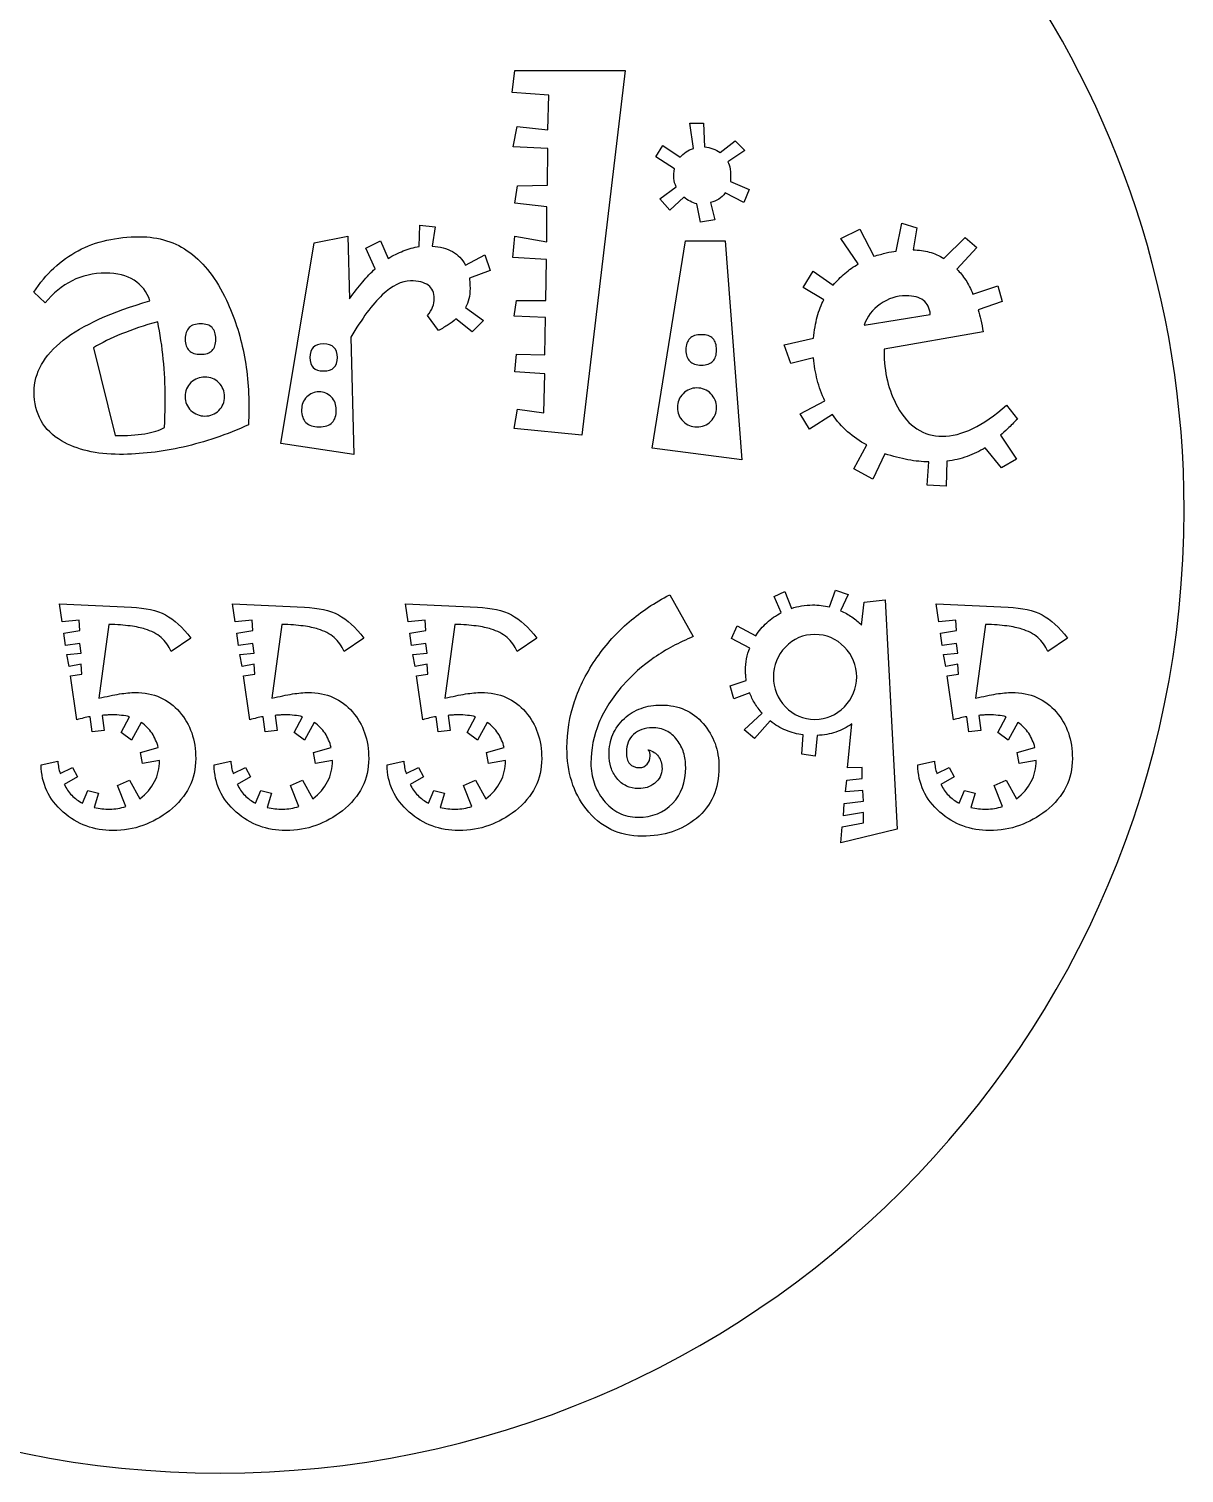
# Model space of a CAD drawing. Extents: x 52.6 to 72.6, y 251.2 to 276.3.
# Drawn here: x 60.59 to 72.56, y 251.17 to 266.12 of the extents above; entities that cross this region are included whole.
import ezdxf

# ---------------------------------------------------------------- set-up
doc = ezdxf.new("R2010")
doc.units = 0
doc.layers.add('Layer_1', color=7, linetype='CONTINUOUS')
doc.layers.add('text', color=7, linetype='CONTINUOUS')

msp = doc.modelspace()

# ---------------------------------------------------------------- linework, layer by layer
at = {"layer": 'Layer_1', "color": 7}
for points in [[(72.557569, 261.140139), (72.557569, 265.478044), (69.782746, 269.166913), (65.916528, 270.541667)], [(52.599167, 261.140139), (52.599167, 255.629409), (57.063228, 251.165347), (62.573958, 251.165347)], [(62.573958, 251.165347), (68.084689, 251.165347), (72.557569, 255.629409), (72.557569, 261.140139)]]:
    msp.add_open_spline(points, degree=3, dxfattribs=at)
at = {"layer": 'text', "color": 7}
for p, q in [((65.598991, 265.462124), (65.627656, 265.687018)), ((65.627656, 265.687018), (66.769804, 265.687027)), ((66.769804, 265.687027), (66.320012, 261.912305)), ((65.980434, 265.433461), (65.598991, 265.462124)), ((65.969399, 265.074068), (65.980434, 265.433461)), ((67.477564, 264.882248), (67.440082, 265.142423)), ((67.440082, 265.142423), (67.581193, 265.142423)), ((67.581193, 265.142423), (67.589998, 264.899886)), ((65.610009, 264.899884), (65.649695, 265.107142)), ((65.649695, 265.107142), (65.969399, 265.074068)), ((65.969399, 264.882245), (65.610009, 264.899884)), ((65.964997, 264.500804), (65.969399, 264.882245)), ((67.0851, 264.794053), (67.15786, 264.913117)), ((67.15786, 264.913117), (67.33866, 264.789645)), ((67.753159, 264.838156), (67.907498, 264.961628)), ((68.008923, 264.860206), (67.832534, 264.741142)), ((67.907498, 264.961628), (68.008923, 264.860206)), ((67.281332, 264.670581), (67.0851, 264.794053)), ((67.86118, 264.538295), (68.053035, 264.456716)), ((65.627668, 264.313403), (65.654112, 264.4942)), ((65.654112, 264.4942), (65.964997, 264.500804)), ((67.129197, 264.359696), (67.298971, 264.483168)), ((67.997911, 264.32222), (67.80609, 264.421438)), ((68.053035, 264.456716), (67.997911, 264.32222)), ((65.958395, 264.275918), (65.627668, 264.313403)), ((65.958395, 263.914321), (65.958395, 264.275918)), ((67.230619, 264.242839), (67.129197, 264.359696)), ((67.376142, 264.377335), (67.230619, 264.242839)), ((67.548119, 264.119378), (67.510637, 264.308995)), ((67.653953, 264.32222), (67.69805, 264.14142)), ((67.69805, 264.14142), (67.548119, 264.119378)), ((69.574396, 263.819506), (69.633928, 264.108341)), ((69.633928, 264.108341), (69.790474, 264.059835)), ((63.548601, 263.903295), (63.896968, 263.97385)), ((63.896968, 263.97385), (63.914607, 263.323416)), ((64.635597, 263.865813), (64.642201, 264.086299)), ((64.642201, 264.086299), (64.803155, 264.070861)), ((64.803155, 264.070861), (64.770082, 263.870218)), ((65.605626, 263.753367), (65.627668, 263.973853)), ((65.627668, 263.973853), (65.958395, 263.914321)), ((69.001132, 263.947392), (69.199571, 264.044406)), ((69.181932, 263.685013), (69.001132, 263.947392)), ((69.199571, 264.044406), (69.34509, 263.764388)), ((69.790474, 264.059835), (69.750785, 263.830529)), ((70.070489, 263.742343), (70.288771, 263.958418)), ((70.288771, 263.958418), (70.412243, 263.854792)), ((63.204643, 261.826317), (63.548601, 263.903295)), ((64.084383, 263.848174), (64.234314, 263.925345)), ((64.17919, 263.634303), (64.084383, 263.848174)), ((64.234314, 263.925345), (64.313689, 263.742341)), ((67.049822, 261.777809), (67.39378, 263.925345)), ((67.39378, 263.925345), (67.80609, 263.925345)), ((67.80609, 263.925345), (67.978068, 261.658748)), ((70.412243, 263.854792), (70.204988, 263.629895)), ((65.11404, 263.673986), (65.314683, 263.77982)), ((65.314683, 263.77982), (65.371924, 263.618868)), ((65.953996, 263.731326), (65.605626, 263.753367)), ((65.947392, 263.307992), (65.953996, 263.731326)), ((65.371924, 263.618868), (65.15805, 263.539493)), ((68.613076, 263.44248), (68.714501, 263.610049)), ((68.714501, 263.610049), (68.923961, 263.464527)), ((60.763709, 263.281525), (60.646852, 263.393971)), ((68.826947, 263.314596), (68.613076, 263.44248)), ((70.37035, 263.374131), (70.628321, 263.460121)), ((70.628321, 263.460121), (70.672418, 263.29696)), ((65.114049, 263.233017), (65.303668, 263.098521)), ((65.621078, 263.144831), (65.643119, 263.307992)), ((65.643119, 263.307992), (65.947392, 263.307992)), ((70.672418, 263.29696), (70.423267, 263.210973)), ((64.836238, 262.997096), (64.723789, 263.151438)), ((65.184604, 262.981664), (65.017035, 263.11616)), ((65.303668, 263.098521), (65.184604, 262.981664)), ((65.942986, 263.131595), (65.621078, 263.144831)), ((65.936382, 262.745743), (65.942986, 263.131595)), ((69.24366, 263.050013), (69.929369, 263.162461)), ((62.529855, 262.906698), (62.529855, 262.906698)), ((63.927838, 262.926541), (63.960911, 261.713868)), ((68.416845, 262.847166), (68.721114, 262.915517)), ((70.476175, 262.981667), (69.450915, 262.803071)), ((61.264269, 262.818503), (61.489164, 261.907896)), ((65.627696, 262.567145), (65.643133, 262.750146)), ((65.643133, 262.750146), (65.936382, 262.745743)), ((67.715689, 262.796456), (67.715689, 262.796456)), ((68.485196, 262.653138), (68.416845, 262.847166)), ((69.450915, 262.803071), (69.450915, 262.778828)), ((63.788832, 262.717081), (63.788832, 262.717081)), ((68.721114, 262.71267), (68.485196, 262.653138)), ((65.936376, 262.547305), (65.627696, 262.567145)), ((65.925342, 262.143817), (65.936376, 262.547305)), ((62.00512, 262.302564), (62.0051, 262.302567)), ((62.620257, 262.311372), (62.620257, 262.311372)), ((63.777797, 262.176888), (63.777797, 262.176888)), ((65.621072, 261.980656), (65.654146, 262.181299)), ((65.654146, 262.181299), (65.925342, 262.143817)), ((67.715689, 262.198938), (67.715689, 262.198938)), ((68.580003, 262.132791), (68.837974, 262.267289)), ((70.718711, 262.223203), (70.83116, 262.079874)), ((62.87161, 262.139406), (62.869352, 262.020345)), ((62.871556, 262.139406), (62.87161, 262.139406)), ((68.679224, 261.976248), (68.580003, 262.132791)), ((68.915142, 262.126178), (68.679224, 261.976248)), ((66.320012, 261.912305), (65.621072, 261.980656)), ((70.654771, 261.912305), (70.820133, 261.66536)), ((63.960911, 261.713868), (63.204643, 261.826317)), ((67.978068, 261.658748), (67.049822, 261.777809)), ((69.135628, 261.563938), (69.270126, 261.810882)), ((69.457539, 261.720484), (69.334067, 261.4559)), ((70.665794, 261.574961), (70.498225, 261.78222)), ((69.334067, 261.4559), (69.135628, 261.563938)), ((69.896307, 261.396374), (69.913946, 261.636703)), ((70.099146, 261.643313), (70.094743, 261.383138)), ((70.820133, 261.66536), (70.665794, 261.574961)), ((70.094743, 261.383138), (69.896307, 261.396374)), ((67.230619, 260.259394), (67.474533, 259.826688)), ((68.311006, 260.242875), (68.422627, 260.292484)), ((68.385419, 260.074756), (68.311006, 260.242875)), ((68.422627, 260.292484), (68.492906, 260.118853)), ((68.884269, 260.134008), (68.947659, 260.306263)), ((68.947659, 260.306263), (69.077194, 260.263543)), ((69.077194, 260.263543), (69.000026, 260.095423)), ((69.243945, 260.18224), (69.461676, 260.20843)), ((69.461676, 260.20843), (69.587065, 257.832667)), ((60.939892, 259.979655), (60.910953, 260.165688)), ((60.910953, 260.165688), (61.656471, 260.131237)), ((62.731337, 259.979655), (62.702398, 260.165688)), ((62.702398, 260.165688), (63.447916, 260.131237)), ((64.522807, 259.979655), (64.493868, 260.165688)), ((64.493868, 260.165688), (65.239386, 260.131237)), ((69.217754, 259.946596), (69.243945, 260.18224)), ((70.018427, 259.979655), (69.989491, 260.165688)), ((69.989491, 260.165688), (70.735009, 260.131237)), ((61.1149, 259.997576), (60.939892, 259.979655)), ((61.121787, 259.890089), (61.1149, 259.997576)), ((61.423581, 259.953473), (61.318851, 259.188663)), ((62.906348, 259.997576), (62.731337, 259.979655)), ((62.913235, 259.890089), (62.906348, 259.997576)), ((63.215029, 259.953473), (63.110299, 259.188663)), ((64.697819, 259.997576), (64.522807, 259.979655)), ((64.704705, 259.890089), (64.697819, 259.997576)), ((65.006499, 259.953473), (64.901767, 259.188663)), ((67.868656, 259.806038), (67.927911, 259.936952)), ((67.927911, 259.936952), (68.120836, 259.834977)), ((70.193439, 259.997576), (70.018427, 259.979655)), ((70.200325, 259.890089), (70.193439, 259.997576)), ((70.50212, 259.953473), (70.39739, 259.188663)), ((60.956421, 259.862544), (61.121787, 259.890089)), ((60.974343, 259.735764), (60.956421, 259.862544)), ((61.121792, 259.756423), (60.974343, 259.735764)), ((61.135565, 259.655825), (61.121792, 259.756423)), ((62.272455, 259.810155), (62.068504, 259.672352)), ((62.747872, 259.862544), (62.913235, 259.890089)), ((62.765793, 259.735764), (62.747872, 259.862544)), ((62.913243, 259.756423), (62.765793, 259.735764)), ((62.927016, 259.655825), (62.913243, 259.756423)), ((64.0639, 259.810155), (63.859952, 259.672352)), ((64.53934, 259.862544), (64.704705, 259.890089)), ((64.557261, 259.735764), (64.53934, 259.862544)), ((64.704711, 259.756423), (64.557261, 259.735764)), ((64.718483, 259.655825), (64.704711, 259.756423)), ((65.85537, 259.810155), (65.65142, 259.672352)), ((68.058826, 259.708197), (67.868656, 259.806038)), ((70.03496, 259.862544), (70.200325, 259.890089)), ((70.052881, 259.735764), (70.03496, 259.862544)), ((70.200334, 259.756423), (70.052881, 259.735764)), ((70.214106, 259.655825), (70.200334, 259.756423)), ((71.35099, 259.810155), (71.147043, 259.672352)), ((60.988112, 259.642053), (61.135565, 259.655825)), ((61.010154, 259.518027), (60.988112, 259.642053)), ((62.779566, 259.642053), (62.927016, 259.655825)), ((62.801607, 259.518027), (62.779566, 259.642053)), ((64.571033, 259.642053), (64.718483, 259.655825)), ((64.593075, 259.518027), (64.571033, 259.642053)), ((70.066656, 259.642053), (70.214106, 259.655825)), ((70.088698, 259.518027), (70.066656, 259.642053)), ((61.135556, 259.540069), (61.010154, 259.518027)), ((61.142443, 259.436716), (61.135556, 259.540069)), ((62.927007, 259.540069), (62.801607, 259.518027)), ((62.933893, 259.436716), (62.927007, 259.540069)), ((64.718478, 259.540069), (64.593075, 259.518027)), ((64.725364, 259.436716), (64.718478, 259.540069)), ((70.214098, 259.540069), (70.088698, 259.518027)), ((70.220984, 259.436716), (70.214098, 259.540069)), ((61.023932, 259.420178), (61.142443, 259.436716)), ((61.091456, 258.966805), (61.023932, 259.420178)), ((62.81538, 259.420178), (62.933893, 259.436716)), ((62.882904, 258.966805), (62.81538, 259.420178)), ((64.606853, 259.420178), (64.725364, 259.436716)), ((64.674377, 258.966805), (64.606853, 259.420178)), ((67.854889, 259.316834), (68.023009, 259.373335)), ((67.896229, 259.181788), (67.854889, 259.316834)), ((69.166765, 259.409143), (69.166765, 259.409143)), ((70.102473, 259.420178), (70.220984, 259.436716)), ((70.169995, 258.966805), (70.102473, 259.420178)), ((68.05884, 259.243797), (67.896229, 259.181788)), ((61.353302, 259.010888), (61.375344, 258.853792)), ((63.144727, 259.010888), (63.166769, 258.853792)), ((64.936201, 259.010888), (64.958242, 258.853792)), ((68.002339, 258.860703), (68.186997, 259.032958)), ((70.431818, 259.010888), (70.45386, 258.853792)), ((61.248567, 258.840019), (61.22788, 258.997115)), ((61.550361, 258.83313), (61.635801, 258.997115)), ((61.758446, 258.93786), (61.656471, 258.755959)), ((63.039989, 258.840019), (63.01933, 258.997115)), ((63.341786, 258.83313), (63.427223, 258.997115)), ((63.549869, 258.93786), (63.447893, 258.755959)), ((64.831462, 258.840019), (64.810804, 258.997115)), ((65.13326, 258.83313), (65.218699, 258.997115)), ((65.341345, 258.93786), (65.239369, 258.755959)), ((68.107069, 258.772509), (68.002339, 258.860703)), ((68.271057, 258.953032), (68.107069, 258.772509)), ((69.073073, 258.466597), (69.11717, 258.924105)), ((70.32708, 258.840019), (70.306421, 258.997115)), ((70.628877, 258.83313), (70.714314, 258.997115)), ((70.836962, 258.93786), (70.734987, 258.755959)), ((61.375344, 258.853792), (61.248567, 258.840019)), ((61.656471, 258.755959), (61.550361, 258.83313)), ((63.166769, 258.853792), (63.039989, 258.840019)), ((63.447893, 258.755959), (63.341786, 258.83313)), ((64.958242, 258.853792), (64.831462, 258.840019)), ((65.239369, 258.755959), (65.13326, 258.83313)), ((68.599039, 258.611278), (68.612811, 258.808337)), ((68.757501, 258.804217), (68.736842, 258.59062)), ((70.45386, 258.853792), (70.32708, 258.840019)), ((70.734987, 258.755959), (70.628877, 258.83313)), ((61.7488, 258.627802), (61.933455, 258.678789)), ((61.769458, 258.513423), (61.7488, 258.627802)), ((62.322064, 258.56441), (62.32205, 258.564407)), ((63.540222, 258.627802), (63.72488, 258.678789)), ((63.560909, 258.513423), (63.540222, 258.627802)), ((64.113509, 258.56441), (64.113497, 258.564407)), ((65.331698, 258.627802), (65.516356, 258.678789)), ((65.352357, 258.513423), (65.331698, 258.627802)), ((65.904979, 258.56441), (65.904948, 258.564407)), ((68.736842, 258.59062), (68.599039, 258.611278)), ((70.827316, 258.627802), (71.011971, 258.678789)), ((70.847974, 258.513423), (70.827316, 258.627802)), ((71.400602, 258.56441), (71.400566, 258.564407)), ((60.722146, 258.498259), (60.893023, 258.536845)), ((60.91783, 258.410065), (61.04461, 258.4707)), ((61.04461, 258.4707), (61.098354, 258.375614)), ((61.947225, 258.54374), (61.769458, 258.513423)), ((62.513597, 258.498259), (62.684474, 258.536845)), ((62.709281, 258.410065), (62.836061, 258.4707)), ((62.836061, 258.4707), (62.889805, 258.375614)), ((63.738675, 258.54374), (63.560909, 258.513423)), ((64.305045, 258.498259), (64.475922, 258.536845)), ((64.500729, 258.410065), (64.627509, 258.4707)), ((64.627509, 258.4707), (64.681252, 258.375614)), ((65.530123, 258.54374), (65.352357, 258.513423)), ((67.740474, 258.473447), (67.740496, 258.473455)), ((69.224655, 258.470717), (69.073073, 258.466597)), ((69.224655, 258.357716), (69.224655, 258.470717)), ((69.800662, 258.498259), (69.971539, 258.536845)), ((69.996346, 258.410065), (70.123126, 258.4707)), ((70.123126, 258.4707), (70.17687, 258.375614)), ((71.025741, 258.54374), (70.847974, 258.513423)), ((61.098354, 258.375614), (60.96055, 258.295689)), ((61.513144, 258.286048), (61.63579, 258.339792)), ((61.597204, 258.068317), (61.513144, 258.286048)), ((61.63579, 258.339792), (61.741897, 258.146865)), ((62.889805, 258.375614), (62.751998, 258.295689)), ((63.304592, 258.286048), (63.427237, 258.339792)), ((63.388652, 258.068317), (63.304592, 258.286048)), ((63.427237, 258.339792), (63.533347, 258.146865)), ((64.681252, 258.375614), (64.543449, 258.295689)), ((65.096043, 258.286048), (65.218688, 258.339792)), ((65.180103, 258.068317), (65.096043, 258.286048)), ((65.218688, 258.339792), (65.324798, 258.146865)), ((69.052392, 258.221284), (69.063427, 258.339795)), ((69.063427, 258.339795), (69.224655, 258.357716)), ((70.17687, 258.375614), (70.039066, 258.295689)), ((70.591657, 258.286048), (70.714303, 258.339792)), ((70.67572, 258.068317), (70.591657, 258.286048)), ((70.714303, 258.339792), (70.820413, 258.146865)), ((61.15072, 258.101384), (61.205841, 258.235053)), ((61.205841, 258.235053), (61.316083, 258.206117)), ((61.316083, 258.206117), (61.269231, 258.058665)), ((62.942168, 258.101384), (62.997289, 258.235053)), ((62.997289, 258.235053), (63.107533, 258.206117)), ((63.107533, 258.206117), (63.060679, 258.058665)), ((64.733619, 258.101384), (64.78874, 258.235053)), ((64.78874, 258.235053), (64.898984, 258.206117)), ((64.898984, 258.206117), (64.852129, 258.058665)), ((69.038611, 258.09725), (69.23705, 258.122057)), ((69.228781, 258.235056), (69.052392, 258.221284)), ((69.23705, 258.122057), (69.228781, 258.235056)), ((70.229233, 258.101384), (70.284357, 258.235053)), ((70.284357, 258.235053), (70.394599, 258.206117)), ((70.394599, 258.206117), (70.347747, 258.058665)), ((69.028959, 257.97047), (69.038611, 258.09725)), ((69.237042, 258.006301), (69.028959, 257.97047)), ((69.237042, 257.897437), (69.237042, 258.006301)), ((69.002777, 257.692109), (69.017933, 257.856094)), ((69.587065, 257.832667), (69.002777, 257.692109)), ((69.017933, 257.856094), (69.237042, 257.897437))]:
    msp.add_line(p, q, dxfattribs=at)
for points in [[(67.33866, 264.789645), (67.356299, 264.811686), (67.376508, 264.830432), (67.399292, 264.845866)], [(67.399292, 264.845866), (67.422068, 264.861304), (67.448168, 264.873439), (67.477564, 264.882248)], [(67.589998, 264.899886), (67.622335, 264.895484), (67.651734, 264.888118), (67.678193, 264.877845)], [(67.678193, 264.877845), (67.704637, 264.867544), (67.729639, 264.854308), (67.753159, 264.838156)], [(67.832534, 264.741142), (67.844303, 264.724971), (67.852375, 264.699983), (67.856777, 264.666178)], [(67.273627, 264.571363), (67.271369, 264.602227), (67.273909, 264.6353), (67.281332, 264.670581)], [(67.298971, 264.483168), (67.284267, 264.511108), (67.275829, 264.540491), (67.273627, 264.571363)], [(67.856777, 264.666178), (67.86118, 264.632365), (67.862648, 264.589738), (67.86118, 264.538295)], [(67.80609, 264.421438), (67.785516, 264.394965), (67.762727, 264.373663), (67.737739, 264.357498)], [(67.441185, 264.334338), (67.41841, 264.346841), (67.396718, 264.361178), (67.376142, 264.377335)], [(67.510637, 264.308995), (67.487128, 264.313398), (67.463969, 264.321864), (67.441185, 264.334338)], [(67.737739, 264.357498), (67.712762, 264.341326), (67.684822, 264.329558), (67.653953, 264.32222)], [(61.105463, 263.822816), (61.287731, 263.919094), (61.500131, 263.967235), (61.742667, 263.967235)], [(61.742667, 263.967235), (61.939633, 263.967235), (62.112714, 263.912481), (62.261914, 263.802973)], [(60.646852, 263.393971), (60.770324, 263.583588), (60.923193, 263.726536), (61.105463, 263.822816)], [(62.261914, 263.802973), (62.411108, 263.693463), (62.537151, 263.529201), (62.640046, 263.310188)], [(64.313689, 263.742341), (64.365132, 263.773207), (64.417682, 263.799296), (64.471336, 263.820612)], [(64.471336, 263.820612), (64.524986, 263.84192), (64.57974, 263.856991), (64.635597, 263.865813)], [(64.770082, 263.870218), (64.852395, 263.865816), (64.922583, 263.847076), (64.980648, 263.813994)], [(64.980648, 263.813994), (65.038707, 263.78092), (65.083171, 263.734252), (65.11404, 263.673986)], [(69.34509, 263.764388), (69.392125, 263.779092), (69.434755, 263.790832), (69.472974, 263.799666)], [(69.472974, 263.799666), (69.511189, 263.808471), (69.544997, 263.815103), (69.574396, 263.819506)], [(69.750785, 263.830529), (69.80958, 263.830527), (69.865438, 263.823192), (69.918354, 263.808488)], [(69.918354, 263.808488), (69.971271, 263.793784), (70.021981, 263.77174), (70.070489, 263.742343)], [(69.044129, 263.587999), (69.087489, 263.624747), (69.133424, 263.657084), (69.181932, 263.685013)], [(61.041523, 263.511932), (60.937157, 263.459749), (60.844554, 263.382948), (60.763709, 263.281525)], [(61.389889, 263.590206), (61.262006, 263.590203), (61.145886, 263.5641), (61.041523, 263.511932)], [(61.684239, 263.517443), (61.607068, 263.565949), (61.50895, 263.590203), (61.389889, 263.590206)], [(61.8485, 263.303573), (61.816161, 263.397646), (61.761407, 263.468935), (61.684239, 263.517443)], [(63.914607, 263.323416), (63.961645, 263.38956), (64.007213, 263.448358), (64.05131, 263.499805)], [(64.05131, 263.499805), (64.095407, 263.551251), (64.138034, 263.596082), (64.17919, 263.634303)], [(64.545199, 263.510831), (64.454064, 263.510828), (64.35705, 263.461953), (64.254157, 263.364205)], [(64.730407, 263.464527), (64.689248, 263.495393), (64.627512, 263.510828), (64.545199, 263.510831)], [(65.15805, 263.539493), (65.15805, 263.527725), (65.158897, 263.510094), (65.160308, 263.486577)], [(68.923961, 263.464527), (68.960709, 263.510094), (69.000765, 263.551251), (69.044129, 263.587999)], [(70.204988, 263.629895), (70.237322, 263.599025), (70.267455, 263.56191), (70.295386, 263.51855)], [(70.295386, 263.51855), (70.323326, 263.475186), (70.3483, 263.427048), (70.37035, 263.374131)], [(64.254157, 263.364205), (64.151262, 263.266458), (64.04249, 263.120568), (63.927838, 262.926541)], [(64.792143, 263.327827), (64.79214, 263.38809), (64.771569, 263.433657), (64.730407, 263.464527)], [(65.162565, 263.431456), (65.162563, 263.393235), (65.15853, 263.35759), (65.15043, 263.324519)], [(65.160308, 263.486577), (65.161719, 263.463068), (65.162565, 263.444684), (65.162565, 263.431456)], [(69.678017, 263.356489), (69.58247, 263.356489), (69.493542, 263.327824), (69.411229, 263.270499)], [(69.857713, 263.307984), (69.81582, 263.340318), (69.755921, 263.356489), (69.678017, 263.356489)], [(60.950021, 262.895674), (61.150661, 263.052954), (61.450155, 263.18892), (61.8485, 263.303573)], [(62.640046, 263.310188), (62.720889, 263.138207), (62.780788, 262.954836), (62.819743, 262.760075)], [(64.723789, 263.151438), (64.747298, 263.180834), (64.764579, 263.210233), (64.775605, 263.239632)], [(64.775605, 263.239632), (64.78664, 263.269029), (64.792143, 263.298428), (64.792143, 263.327827)], [(65.15043, 263.324519), (65.142358, 263.291446), (65.130223, 263.260943), (65.114049, 263.233017)], [(68.758599, 263.138207), (68.776238, 263.204352), (68.799019, 263.26315), (68.826947, 263.314596)], [(69.411229, 263.270499), (69.328913, 263.213171), (69.273056, 263.139678), (69.24366, 263.050013)], [(69.929369, 263.162461), (69.923499, 263.227136), (69.899603, 263.275644), (69.857713, 263.307984)], [(70.423267, 263.210973), (70.435035, 263.178633), (70.444941, 263.143355), (70.453033, 263.105139)], [(61.927932, 263.087498), (61.789759, 263.047809), (61.665186, 263.005549), (61.554208, 262.960718)], [(61.98636, 262.699442), (61.973858, 262.830261), (61.95439, 262.959614), (61.927932, 263.087498)], [(62.373312, 263.065448), (62.320393, 263.065448), (62.280337, 263.052211), (62.253148, 263.025762)], [(62.491273, 263.025762), (62.465534, 263.052206), (62.426226, 263.065448), (62.373312, 263.065448)], [(64.936559, 263.054424), (64.906423, 263.035318), (64.872983, 263.016205), (64.836238, 262.997096)], [(65.017035, 263.11616), (64.993526, 263.094119), (64.966689, 263.07353), (64.936559, 263.054424)], [(68.721114, 262.915517), (68.728452, 262.99783), (68.740954, 263.07206), (68.758599, 263.138207)], [(70.453033, 263.105139), (70.461104, 263.066918), (70.468837, 263.025762), (70.476175, 262.981667)], [(60.649056, 262.359892), (60.649056, 262.559799), (60.749378, 262.738392), (60.950021, 262.895674)], [(61.554208, 262.960718), (61.443229, 262.915884), (61.346582, 262.868479), (61.264269, 262.818503)], [(62.253148, 263.025762), (62.225942, 262.999289), (62.212355, 262.959614), (62.212355, 262.906698)], [(62.212355, 262.906698), (62.212355, 262.853781), (62.225959, 262.814459), (62.253148, 262.788737)], [(62.529855, 262.906698), (62.529855, 262.959614), (62.516986, 262.9993), (62.491273, 263.025762)], [(62.491273, 262.788737), (62.516983, 262.814448), (62.529855, 262.853781), (62.529855, 262.906698)], [(67.437878, 262.913313), (67.411433, 262.88684), (67.398189, 262.847899), (67.398189, 262.796456)], [(67.559146, 262.952999), (67.504759, 262.952999), (67.464336, 262.939763), (67.437878, 262.913313)], [(67.677106, 262.913313), (67.651396, 262.939757), (67.61206, 262.952999), (67.559146, 262.952999)], [(67.715689, 262.796456), (67.715689, 262.847899), (67.702819, 262.886852), (67.677106, 262.913313)], [(62.253148, 262.788737), (62.280326, 262.763027), (62.320393, 262.750152), (62.373312, 262.750152)], [(62.373312, 262.750152), (62.426226, 262.750152), (62.465545, 262.763021), (62.491273, 262.788737)], [(62.819743, 262.760075), (62.858692, 262.56531), (62.875964, 262.358422), (62.871556, 262.139406)], [(63.539683, 262.821811), (63.516174, 262.797568), (63.504405, 262.762646), (63.504405, 262.717081)], [(63.643312, 262.858192), (63.597745, 262.858189), (63.563201, 262.846057), (63.539683, 262.821811)], [(63.753554, 262.821811), (63.730045, 262.846054), (63.693288, 262.858189), (63.643312, 262.858192)], [(63.788832, 262.717081), (63.788832, 262.762646), (63.777063, 262.797557), (63.753554, 262.821811)], [(67.398189, 262.796456), (67.398189, 262.743536), (67.411425, 262.70385), (67.437878, 262.677392)], [(67.677106, 262.677392), (67.702817, 262.703836), (67.715689, 262.743536), (67.715689, 262.796456)], [(69.450915, 262.778828), (69.450915, 262.671522), (69.462317, 262.570467), (69.485092, 262.47566)], [(62.0051, 262.302567), (62.005097, 262.436326), (61.998863, 262.568618), (61.98636, 262.699442)], [(63.504405, 262.717081), (63.504405, 262.670043), (63.516174, 262.635132), (63.539683, 262.612348)], [(63.539683, 262.612348), (63.563192, 262.589573), (63.597745, 262.578174), (63.643312, 262.578174)], [(63.643312, 262.578174), (63.693288, 262.578174), (63.730037, 262.589576), (63.753554, 262.612348)], [(63.753554, 262.612348), (63.777063, 262.635124), (63.788832, 262.670043), (63.788832, 262.717081)], [(67.437878, 262.677392), (67.464322, 262.650948), (67.504759, 262.637703), (67.559146, 262.637706)], [(67.559146, 262.637706), (67.61206, 262.637703), (67.651382, 262.650942), (67.677106, 262.677392)], [(68.758599, 262.484468), (68.739492, 262.558698), (68.726995, 262.634765), (68.721114, 262.71267)], [(62.272991, 262.456892), (62.232565, 262.418673), (62.212355, 262.370168), (62.212355, 262.311372)], [(62.41741, 262.51422), (62.361549, 262.514217), (62.313411, 262.495113), (62.272991, 262.456892)], [(62.561828, 262.454688), (62.522873, 262.494374), (62.474735, 262.514217), (62.41741, 262.51422)], [(62.620257, 262.311372), (62.620254, 262.367227), (62.600784, 262.414999), (62.561828, 262.454688)], [(68.837974, 262.267289), (68.804163, 262.337842), (68.777705, 262.410235), (68.758599, 262.484468)], [(69.485092, 262.47566), (69.507868, 262.38085), (69.542784, 262.290818), (69.589822, 262.205564)], [(60.720715, 262.062235), (60.672943, 262.147492), (60.649056, 262.24671), (60.649056, 262.359892)], [(62.003991, 262.148223), (62.004837, 262.199669), (62.00512, 262.251115), (62.00512, 262.302564)], [(62.212355, 262.311372), (62.212355, 262.254045), (62.232563, 262.206273), (62.272991, 262.168054)], [(62.561828, 262.169158), (62.600778, 262.20811), (62.620254, 262.255515), (62.620257, 262.311372)], [(63.472424, 262.308079), (63.43641, 262.272064), (63.418404, 262.228334), (63.418404, 262.176888)], [(63.599204, 262.362096), (63.550696, 262.362096), (63.508436, 262.34409), (63.472424, 262.308079)], [(63.725984, 262.308079), (63.69144, 262.34409), (63.64918, 262.362096), (63.599204, 262.362096)], [(63.777797, 262.176888), (63.777797, 262.228334), (63.760525, 262.272064), (63.725984, 262.308079)], [(67.369526, 262.342253), (67.32984, 262.302564), (67.309994, 262.254792), (67.309994, 262.198938)], [(67.510637, 262.401785), (67.45625, 262.401785), (67.409215, 262.381945), (67.369526, 262.342253)], [(67.65616, 262.342253), (67.616471, 262.381939), (67.567962, 262.401785), (67.510637, 262.401785)], [(67.715689, 262.198938), (67.715689, 262.254792), (67.695849, 262.302564), (67.65616, 262.342253)], [(61.998487, 261.991677), (62.001423, 262.044593), (62.003257, 262.096776), (62.003991, 262.148223)], [(62.272991, 262.168054), (62.313411, 262.129839), (62.361549, 262.110729), (62.41741, 262.110729)], [(62.41741, 262.110729), (62.474735, 262.110729), (62.522873, 262.130203), (62.561828, 262.169158)], [(63.418404, 262.176888), (63.418404, 262.116622), (63.433475, 262.071791), (63.463605, 262.042392)], [(63.734803, 262.042392), (63.763466, 262.071791), (63.777797, 262.116622), (63.777797, 262.176888)], [(67.309994, 262.198938), (67.309994, 262.14308), (67.329835, 262.095676), (67.369526, 262.056723)], [(67.65616, 262.056723), (67.695846, 262.095676), (67.715689, 262.14308), (67.715689, 262.198938)], [(69.589822, 262.205564), (69.645677, 262.104139), (69.712558, 262.028072), (69.790465, 261.97736)], [(70.368137, 261.980667), (70.478379, 262.033584), (70.595236, 262.114429), (70.718711, 262.223203)], [(60.933482, 261.852775), (60.839409, 261.90716), (60.768487, 261.976981), (60.720715, 262.062235)], [(62.869352, 262.020345), (62.641514, 261.917449), (62.41625, 261.840648), (62.193562, 261.789936)], [(63.463605, 262.042392), (63.493737, 262.012993), (63.538935, 261.998295), (63.599204, 261.998295)], [(63.599204, 261.998295), (63.66094, 261.998295), (63.706138, 262.012999), (63.734803, 262.042392)], [(67.369526, 262.056723), (67.409215, 262.017771), (67.45625, 261.998295), (67.510637, 261.998295)], [(67.510637, 261.998295), (67.567962, 261.998295), (67.616471, 262.017768), (67.65616, 262.056723)], [(69.072791, 261.948686), (69.013259, 262.000866), (68.960709, 262.060031), (68.915142, 262.126178)], [(70.83116, 262.079874), (70.794409, 262.043126), (70.761335, 262.010422), (70.731939, 261.981759)], [(61.202477, 261.749146), (61.102522, 261.772655), (61.012857, 261.807208), (60.933482, 261.852775)], [(61.489164, 261.907896), (61.606757, 261.907896), (61.70818, 261.9145), (61.793436, 261.927736)], [(61.793436, 261.927736), (61.87869, 261.940973), (61.947041, 261.96228), (61.998487, 261.991677)], [(69.270126, 261.810882), (69.198101, 261.850568), (69.13232, 261.896503), (69.072791, 261.948686)], [(69.790465, 261.97736), (69.868367, 261.926647), (69.955828, 261.901292), (70.052842, 261.901292)], [(70.052842, 261.901292), (70.152793, 261.901292), (70.257893, 261.927736), (70.368137, 261.980667)], [(70.731939, 261.981759), (70.70254, 261.953094), (70.676815, 261.929943), (70.654771, 261.912305)], [(61.533205, 261.713868), (61.412673, 261.713868), (61.302429, 261.725637), (61.202477, 261.749146)], [(62.193562, 261.789936), (61.970869, 261.739223), (61.75075, 261.713868), (61.533205, 261.713868)], [(69.697868, 261.657644), (69.621431, 261.671614), (69.541322, 261.692555), (69.457539, 261.720484)], [(70.498225, 261.78222), (70.439427, 261.746942), (70.376954, 261.717176), (70.310812, 261.692922)], [(69.913946, 261.636703), (69.846328, 261.636703), (69.774302, 261.643674), (69.697868, 261.657644)], [(70.310812, 261.692922), (70.244665, 261.668679), (70.17411, 261.652132), (70.099146, 261.643313)], [(66.81032, 259.978961), (66.93618, 260.086905), (67.07628, 260.180383), (67.230619, 260.259394)], [(61.656471, 260.131237), (61.801623, 260.124802), (61.918757, 260.098163), (62.007871, 260.051311)], [(63.447916, 260.131237), (63.593068, 260.124802), (63.710202, 260.098163), (63.799316, 260.051311)], [(65.239386, 260.131237), (65.384539, 260.124802), (65.501672, 260.098163), (65.590787, 260.051311)], [(68.236592, 259.970714), (68.280689, 260.010674), (68.330298, 260.045354), (68.385419, 260.074756)], [(68.492906, 260.118853), (68.52506, 260.129888), (68.559511, 260.138608), (68.596259, 260.145043)], [(68.596259, 260.145043), (68.633007, 260.151478), (68.671132, 260.154695), (68.710638, 260.154695)], [(68.710638, 260.154695), (68.740951, 260.154692), (68.770579, 260.153002), (68.799521, 260.149869)], [(68.799521, 260.149869), (68.828457, 260.146652), (68.856708, 260.141374), (68.884269, 260.134008)], [(69.000026, 260.095423), (69.042283, 260.07705), (69.081328, 260.055457), (69.117159, 260.030656)], [(70.735009, 260.131237), (70.880162, 260.124802), (70.997293, 260.098163), (71.086407, 260.051311)], [(61.643379, 259.936935), (61.581366, 259.945204), (61.508101, 259.950708), (61.423581, 259.953473)], [(61.797032, 259.905239), (61.756606, 259.918108), (61.705388, 259.928663), (61.643379, 259.936935)], [(61.963774, 259.816356), (61.918757, 259.855398), (61.863176, 259.885026), (61.797032, 259.905239)], [(62.007871, 260.051311), (62.096983, 260.004457), (62.185177, 259.924072), (62.272455, 259.810155)], [(63.434826, 259.936935), (63.372814, 259.945204), (63.299549, 259.950708), (63.215029, 259.953473)], [(63.588477, 259.905239), (63.548054, 259.918108), (63.496836, 259.928663), (63.434826, 259.936935)], [(63.755219, 259.816356), (63.710202, 259.855398), (63.654621, 259.885026), (63.588477, 259.905239)], [(63.799316, 260.051311), (63.888428, 260.004457), (63.976623, 259.924072), (64.0639, 259.810155)], [(65.226294, 259.936935), (65.164281, 259.945204), (65.091016, 259.950708), (65.006499, 259.953473)], [(65.379947, 259.905239), (65.339522, 259.918108), (65.288307, 259.928663), (65.226294, 259.936935)], [(65.54669, 259.816356), (65.501672, 259.855398), (65.446092, 259.885026), (65.379947, 259.905239)], [(65.590787, 260.051311), (65.679899, 260.004457), (65.768093, 259.924072), (65.85537, 259.810155)], [(66.476835, 259.610336), (66.573296, 259.74814), (66.684457, 259.871014), (66.81032, 259.978961)], [(68.120836, 259.834977), (68.153909, 259.885503), (68.192495, 259.930749), (68.236592, 259.970714)], [(69.117159, 260.030656), (69.152984, 260.005848), (69.186518, 259.977829), (69.217754, 259.946596)], [(70.721917, 259.936935), (70.659904, 259.945204), (70.58664, 259.950708), (70.50212, 259.953473)], [(70.875567, 259.905239), (70.835145, 259.918108), (70.783927, 259.928663), (70.721917, 259.936935)], [(71.04231, 259.816356), (70.997293, 259.855398), (70.941712, 259.885026), (70.875567, 259.905239)], [(71.086407, 260.051311), (71.175519, 260.004457), (71.263713, 259.924072), (71.35099, 259.810155)], [(62.068504, 259.672352), (62.043697, 259.729307), (62.008789, 259.77731), (61.963774, 259.816356)], [(63.859952, 259.672352), (63.835145, 259.729307), (63.800234, 259.77731), (63.755219, 259.816356)], [(65.65142, 259.672352), (65.626612, 259.729307), (65.591704, 259.77731), (65.54669, 259.816356)], [(67.474533, 259.826688), (67.326623, 259.766053), (67.192034, 259.693708), (67.070769, 259.609648)], [(68.734059, 259.848738), (68.613711, 259.848735), (68.511965, 259.805558), (68.428825, 259.719201)], [(69.039986, 259.719201), (68.955463, 259.805558), (68.85349, 259.848735), (68.734059, 259.848738)], [(71.147043, 259.672352), (71.122235, 259.729307), (71.087324, 259.77731), (71.04231, 259.816356)], [(66.244634, 259.154895), (66.29654, 259.310611), (66.373939, 259.462427), (66.476835, 259.610336)], [(67.070769, 259.609648), (66.949501, 259.525585), (66.841093, 259.429813), (66.74555, 259.322326)], [(68.027129, 259.597264), (68.034467, 259.636306), (68.045051, 259.673286), (68.058826, 259.708197)], [(68.428825, 259.719201), (68.345682, 259.632844), (68.304111, 259.529491), (68.304114, 259.409143)], [(69.166765, 259.409143), (69.166763, 259.529491), (69.124503, 259.632844), (69.039986, 259.719201)], [(68.016095, 259.476687), (68.016095, 259.518027), (68.019763, 259.558218), (68.027129, 259.597264)], [(68.017506, 259.430521), (68.016659, 259.447511), (68.016095, 259.462904), (68.016095, 259.476687)], [(66.74555, 259.322326), (66.635308, 259.198303), (66.552626, 259.068997), (66.497505, 258.934409)], [(68.023009, 259.373335), (68.020187, 259.394473), (68.018409, 259.413526), (68.017506, 259.430521)], [(68.304114, 259.409143), (68.304111, 259.289712), (68.345914, 259.186588), (68.429513, 259.099774)], [(69.039297, 259.100462), (69.124274, 259.187737), (69.166763, 259.290629), (69.166765, 259.409143)], [(61.318851, 259.188663), (61.398777, 259.207967), (61.469976, 259.222653), (61.532448, 259.23276)], [(61.532448, 259.23276), (61.594918, 259.242863), (61.649119, 259.247915), (61.695056, 259.247915)], [(61.695056, 259.247915), (61.791517, 259.247915), (61.878103, 259.231151), (61.954816, 259.197617)], [(61.954816, 259.197617), (62.031524, 259.164084), (62.09836, 259.113786), (62.155321, 259.046722)], [(63.110299, 259.188663), (63.190224, 259.207967), (63.261421, 259.222653), (63.323893, 259.23276)], [(63.323893, 259.23276), (63.386363, 259.242863), (63.440567, 259.247915), (63.486501, 259.247915)], [(63.486501, 259.247915), (63.582965, 259.247915), (63.669551, 259.231151), (63.746261, 259.197617)], [(63.746261, 259.197617), (63.822972, 259.164084), (63.889805, 259.113786), (63.946766, 259.046722)], [(64.901767, 259.188663), (64.981692, 259.207967), (65.052891, 259.222653), (65.115364, 259.23276)], [(65.115364, 259.23276), (65.177834, 259.242863), (65.232037, 259.247915), (65.277972, 259.247915)], [(65.277972, 259.247915), (65.374433, 259.247915), (65.461021, 259.231151), (65.537732, 259.197617)], [(65.537732, 259.197617), (65.61444, 259.164084), (65.681276, 259.113786), (65.738237, 259.046722)], [(66.166774, 258.674648), (66.166774, 258.839094), (66.192739, 258.999176), (66.244634, 259.154895)], [(68.111203, 259.13631), (68.090065, 259.171221), (68.072618, 259.207049), (68.05884, 259.243797)], [(70.39739, 259.188663), (70.477315, 259.207967), (70.548514, 259.222653), (70.610984, 259.23276)], [(70.610984, 259.23276), (70.673454, 259.242863), (70.727657, 259.247915), (70.773595, 259.247915)], [(70.773595, 259.247915), (70.870056, 259.247915), (70.956641, 259.231151), (71.033355, 259.197617)], [(71.033355, 259.197617), (71.110063, 259.164084), (71.176899, 259.113786), (71.23386, 259.046722)], [(61.404288, 259.015008), (61.38775, 259.014162), (61.370758, 259.012751), (61.353302, 259.010888)], [(61.45252, 259.016419), (61.436913, 259.016419), (61.420824, 259.015855), (61.404288, 259.015008)], [(61.553118, 259.011593), (61.522799, 259.014811), (61.489268, 259.016419), (61.45252, 259.016419)], [(61.635801, 258.997115), (61.610994, 259.00355), (61.583435, 259.008376), (61.553118, 259.011593)], [(62.155321, 259.046722), (62.210439, 258.981494), (62.252011, 258.908918), (62.280032, 258.828993)], [(63.195714, 259.015008), (63.179175, 259.014162), (63.16218, 259.012751), (63.144727, 259.010888)], [(63.243945, 259.016419), (63.228339, 259.016419), (63.212249, 259.015855), (63.195714, 259.015008)], [(63.344541, 259.011593), (63.314224, 259.014811), (63.280691, 259.016419), (63.243945, 259.016419)], [(63.427223, 258.997115), (63.402416, 259.00355), (63.374857, 259.008376), (63.344541, 259.011593)], [(63.946766, 259.046722), (64.001887, 258.981494), (64.043458, 258.908918), (64.07148, 258.828993)], [(64.98719, 259.015008), (64.970652, 259.014162), (64.953656, 259.012751), (64.936201, 259.010888)], [(65.035419, 259.016419), (65.019812, 259.016419), (65.003725, 259.015855), (64.98719, 259.015008)], [(65.136017, 259.011593), (65.105698, 259.014811), (65.072167, 259.016419), (65.035419, 259.016419)], [(65.218699, 258.997115), (65.193892, 259.00355), (65.166333, 259.008376), (65.136017, 259.011593)], [(65.738237, 259.046722), (65.793358, 258.981494), (65.834926, 258.908918), (65.862948, 258.828993)], [(66.760688, 258.979186), (66.811215, 259.026038), (66.868861, 259.060949), (66.933631, 259.083919)], [(66.933631, 259.083919), (66.998398, 259.106891), (67.068449, 259.118367), (67.143782, 259.118369)], [(67.143782, 259.118369), (67.232894, 259.118367), (67.313508, 259.102283), (67.385627, 259.070138)], [(67.385627, 259.070138), (67.457743, 259.037981), (67.521822, 258.989749), (67.577863, 258.925442)], [(68.186997, 259.032958), (68.157598, 259.066949), (68.132333, 259.101399), (68.111203, 259.13631)], [(68.429513, 259.099774), (68.513113, 259.012957), (68.614629, 258.969548), (68.734059, 258.969548)], [(68.734059, 258.969548), (68.85257, 258.969548), (68.954317, 259.013185), (69.039297, 259.100462)], [(70.482804, 259.015008), (70.466266, 259.014162), (70.449271, 259.012751), (70.431818, 259.010888)], [(70.531036, 259.016419), (70.515429, 259.016419), (70.49934, 259.015855), (70.482804, 259.015008)], [(70.631634, 259.011593), (70.601315, 259.014811), (70.567784, 259.016419), (70.531036, 259.016419)], [(70.714314, 258.997115), (70.689507, 259.00355), (70.661948, 259.008376), (70.631634, 259.011593)], [(71.23386, 259.046722), (71.288978, 258.981494), (71.330549, 258.908918), (71.358571, 258.828993)], [(61.161735, 258.984726), (61.138762, 258.979223), (61.115341, 258.973239), (61.091456, 258.966805)], [(61.22788, 258.997115), (61.206741, 258.994293), (61.184703, 258.990229), (61.161735, 258.984726)], [(61.869376, 258.82555), (61.840437, 258.869187), (61.803461, 258.906624), (61.758446, 258.93786)], [(62.953183, 258.984726), (62.93021, 258.979223), (62.906791, 258.973239), (62.882904, 258.966805)], [(63.01933, 258.997115), (62.998192, 258.994293), (62.97615, 258.990229), (62.953183, 258.984726)], [(63.660802, 258.82555), (63.631863, 258.869187), (63.594883, 258.906624), (63.549869, 258.93786)], [(64.744656, 258.984726), (64.721684, 258.979223), (64.698262, 258.973239), (64.674377, 258.966805)], [(64.810804, 258.997115), (64.789665, 258.994293), (64.767624, 258.990229), (64.744656, 258.984726)], [(65.452278, 258.82555), (65.423336, 258.869187), (65.386359, 258.906624), (65.341345, 258.93786)], [(66.497505, 258.934409), (66.442381, 258.79982), (66.414822, 258.660407), (66.414822, 258.516175)], [(66.642175, 258.813823), (66.668817, 258.875373), (66.708322, 258.930494), (66.760688, 258.979186)], [(67.048713, 258.882734), (66.970625, 258.882731), (66.906546, 258.859987), (66.856477, 258.814521)], [(67.194786, 258.851037), (67.151606, 258.872176), (67.102917, 258.882731), (67.048713, 258.882734)], [(67.577863, 258.925442), (67.632066, 258.862972), (67.672718, 258.794299), (67.699819, 258.719426)], [(68.434354, 258.856569), (68.377853, 258.880445), (68.32342, 258.91261), (68.271057, 258.953032)], [(68.612811, 258.808337), (68.550338, 258.816606), (68.490852, 258.832693), (68.434354, 258.856569)], [(69.11717, 258.924105), (69.066639, 258.887356), (69.011289, 258.858877), (68.951117, 258.838667)], [(70.240277, 258.984726), (70.217304, 258.979223), (70.193882, 258.973239), (70.169995, 258.966805)], [(70.306421, 258.997115), (70.285283, 258.994293), (70.263244, 258.990229), (70.240277, 258.984726)], [(70.947892, 258.82555), (70.918953, 258.869187), (70.881977, 258.906624), (70.836962, 258.93786)], [(61.933455, 258.678789), (61.919683, 258.732989), (61.898316, 258.78191), (61.869376, 258.82555)], [(62.280032, 258.828993), (62.308057, 258.749065), (62.322061, 258.66087), (62.322064, 258.56441)], [(63.72488, 258.678789), (63.711108, 258.732989), (63.689738, 258.78191), (63.660802, 258.82555)], [(64.07148, 258.828993), (64.099505, 258.749065), (64.113509, 258.66087), (64.113509, 258.56441)], [(65.516356, 258.678789), (65.502584, 258.732989), (65.481214, 258.78191), (65.452278, 258.82555)], [(65.862948, 258.828993), (65.890973, 258.749065), (65.904976, 258.66087), (65.904979, 258.56441)], [(66.602212, 258.607115), (66.602212, 258.683366), (66.615533, 258.752268), (66.642175, 258.813823)], [(66.856477, 258.814521), (66.806408, 258.769043), (66.781375, 258.708179), (66.781375, 258.631928)], [(67.307785, 258.755954), (67.275631, 258.798211), (67.237963, 258.829907), (67.194786, 258.851037)], [(67.37462, 258.625728), (67.360368, 258.672122), (67.338101, 258.715531), (67.307785, 258.755954)], [(67.699819, 258.719426), (67.726913, 258.644552), (67.740471, 258.562558), (67.740474, 258.473447)], [(68.951117, 258.838667), (68.890941, 258.81846), (68.826403, 258.806971), (68.757501, 258.804217)], [(71.011971, 258.678789), (70.998199, 258.732989), (70.976831, 258.78191), (70.947892, 258.82555)], [(71.358571, 258.828993), (71.386596, 258.749065), (71.400599, 258.66087), (71.400602, 258.56441)], [(62.32205, 258.564407), (62.322047, 258.45692), (62.299528, 258.35793), (62.254525, 258.267438)], [(64.113497, 258.564407), (64.113497, 258.45692), (64.090976, 258.35793), (64.045976, 258.267438)], [(65.904948, 258.564407), (65.904945, 258.45692), (65.882427, 258.35793), (65.837424, 258.267438)], [(66.215695, 258.328762), (66.183081, 258.43441), (66.166774, 258.549706), (66.166774, 258.674648)], [(66.621516, 258.474135), (66.608647, 258.515018), (66.602212, 258.559344), (66.602212, 258.607115)], [(66.781375, 258.631928), (66.781375, 258.577725), (66.792862, 258.537305), (66.815826, 258.510663)], [(66.99635, 258.506529), (67.017488, 258.530405), (67.028043, 258.558435), (67.028043, 258.590588)], [(67.023217, 258.625728), (67.02, 258.636283), (67.014271, 258.646161), (67.006002, 258.655356)], [(67.006002, 258.655356), (67.05377, 258.641583), (67.08983, 258.618379), (67.114177, 258.585765)], [(67.028043, 258.590588), (67.028043, 258.603458), (67.02635, 258.61517), (67.023217, 258.625728)], [(67.114177, 258.585765), (67.138533, 258.553152), (67.150694, 258.51112), (67.150694, 258.459674)], [(67.395985, 258.473455), (67.395985, 258.528576), (67.388873, 258.579333), (67.37462, 258.625728)], [(71.400566, 258.564407), (71.400563, 258.45692), (71.378044, 258.35793), (71.333041, 258.267438)], [(60.779335, 258.23161), (60.74121, 258.312913), (60.722146, 258.401796), (60.722146, 258.498259)], [(60.893023, 258.536845), (60.895845, 258.513872), (60.899006, 258.491828), (60.902675, 258.4707)], [(60.902675, 258.4707), (60.906344, 258.449562), (60.911396, 258.429358), (60.91783, 258.410065)], [(61.896238, 258.325322), (61.930229, 258.391007), (61.947225, 258.463814), (61.947225, 258.54374)], [(62.570783, 258.23161), (62.532658, 258.312913), (62.513597, 258.401796), (62.513597, 258.498259)], [(62.684474, 258.536845), (62.687296, 258.513872), (62.690457, 258.491828), (62.694126, 258.4707)], [(62.694126, 258.4707), (62.697795, 258.449562), (62.702846, 258.429358), (62.709281, 258.410065)], [(63.687686, 258.325322), (63.721677, 258.391007), (63.738673, 258.463814), (63.738675, 258.54374)], [(64.362234, 258.23161), (64.324109, 258.312913), (64.305045, 258.401796), (64.305045, 258.498259)], [(64.475922, 258.536845), (64.478744, 258.513872), (64.481905, 258.491828), (64.485574, 258.4707)], [(64.485574, 258.4707), (64.489243, 258.449562), (64.494294, 258.429358), (64.500729, 258.410065)], [(65.479137, 258.325322), (65.513128, 258.391007), (65.530123, 258.463814), (65.530123, 258.54374)], [(66.414822, 258.516175), (66.414822, 258.443596), (66.425857, 258.375386), (66.447896, 258.311536)], [(66.682152, 258.361825), (66.654578, 258.395816), (66.634377, 258.433252), (66.621516, 258.474135)], [(66.815826, 258.510663), (66.838799, 258.484021), (66.873244, 258.470698), (66.919179, 258.4707)], [(66.919179, 258.4707), (66.949495, 258.470698), (66.975217, 258.482638), (66.99635, 258.506529)], [(67.150694, 258.459674), (67.150694, 258.429358), (67.144259, 258.401339), (67.13139, 258.375614)], [(67.260938, 258.100007), (67.350967, 258.195551), (67.395985, 258.320033), (67.395985, 258.473455)], [(67.740496, 258.473455), (67.740493, 258.362293), (67.721192, 258.262615), (67.682618, 258.174421)], [(69.857851, 258.23161), (69.819726, 258.312913), (69.800662, 258.401796), (69.800662, 258.498259)], [(69.971539, 258.536845), (69.974361, 258.513872), (69.977522, 258.491828), (69.981191, 258.4707)], [(69.981191, 258.4707), (69.98486, 258.449562), (69.989912, 258.429358), (69.996346, 258.410065)], [(70.974754, 258.325322), (71.008742, 258.391007), (71.025741, 258.463814), (71.025741, 258.54374)], [(60.96055, 258.295689), (60.980757, 258.253429), (61.006713, 258.215992), (61.03841, 258.183379)], [(61.741897, 258.146865), (61.810798, 258.200151), (61.862245, 258.259635), (61.896238, 258.325322)], [(62.254525, 258.267438), (62.209508, 258.176947), (62.141066, 258.095873), (62.049197, 258.024214)], [(62.751998, 258.295689), (62.772205, 258.253429), (62.798164, 258.215992), (62.829858, 258.183379)], [(63.533347, 258.146865), (63.602249, 258.200151), (63.653695, 258.259635), (63.687686, 258.325322)], [(64.045976, 258.267438), (64.000956, 258.176947), (63.932514, 258.095873), (63.840648, 258.024214)], [(64.543449, 258.295689), (64.563656, 258.253429), (64.589612, 258.215992), (64.621308, 258.183379)], [(65.324798, 258.146865), (65.393697, 258.200151), (65.445143, 258.259635), (65.479137, 258.325322)], [(65.837424, 258.267438), (65.792406, 258.176947), (65.723965, 258.095873), (65.632096, 258.024214)], [(66.365213, 258.042129), (66.298149, 258.127566), (66.248308, 258.223113), (66.215695, 258.328762)], [(66.447896, 258.311536), (66.469937, 258.247686), (66.502557, 258.188662), (66.545737, 258.134458)], [(66.782747, 258.279834), (66.745079, 258.297755), (66.711548, 258.325077), (66.682152, 258.361825)], [(66.908149, 258.252966), (66.862212, 258.252966), (66.820412, 258.261912), (66.782747, 258.279834)], [(66.997032, 258.266061), (66.969939, 258.25734), (66.940303, 258.252966), (66.908149, 258.252966)], [(67.073512, 258.306712), (67.049636, 258.28834), (67.024131, 258.274787), (66.997032, 258.266061)], [(67.13139, 258.375614), (67.118521, 258.349904), (67.099236, 258.326922), (67.073512, 258.306712)], [(70.039066, 258.295689), (70.059273, 258.253429), (70.085229, 258.215992), (70.116926, 258.183379)], [(70.820413, 258.146865), (70.889314, 258.200151), (70.940761, 258.259635), (70.974754, 258.325322)], [(71.333041, 258.267438), (71.288024, 258.176947), (71.219579, 258.095873), (71.127713, 258.024214)], [(60.949524, 258.010436), (60.87419, 258.07658), (60.817461, 258.150305), (60.779335, 258.23161)], [(61.03841, 258.183379), (61.070103, 258.150765), (61.10754, 258.123435), (61.15072, 258.101384)], [(62.740972, 258.010436), (62.665638, 258.07658), (62.608909, 258.150305), (62.570783, 258.23161)], [(62.829858, 258.183379), (62.861554, 258.150765), (62.898991, 258.123435), (62.942168, 258.101384)], [(64.532423, 258.010436), (64.457089, 258.07658), (64.400359, 258.150305), (64.362234, 258.23161)], [(64.621308, 258.183379), (64.653002, 258.150765), (64.690439, 258.123435), (64.733619, 258.101384)], [(66.545737, 258.134458), (66.592588, 258.074743), (66.645183, 258.030185), (66.703521, 258.000789)], [(67.682618, 258.174421), (67.64403, 258.086226), (67.585234, 258.009516), (67.506229, 257.944288)], [(70.028037, 258.010436), (69.952706, 258.07658), (69.895977, 258.150305), (69.857851, 258.23161)], [(70.116926, 258.183379), (70.148619, 258.150765), (70.186056, 258.123435), (70.229233, 258.101384)], [(61.188611, 257.866429), (61.102714, 257.898125), (61.023017, 257.946126), (60.949524, 258.010436)], [(61.269231, 258.058665), (61.296804, 258.05223), (61.32412, 258.04763), (61.351225, 258.044892)], [(61.351225, 258.044892), (61.378318, 258.04207), (61.404737, 258.040772), (61.430462, 258.040772)], [(61.430462, 258.040772), (61.460778, 258.040772), (61.489486, 258.043029), (61.516587, 258.047658)], [(61.516587, 258.047658), (61.543681, 258.052258), (61.57056, 258.059144), (61.597204, 258.068317)], [(62.049197, 258.024214), (61.96284, 257.957149), (61.871428, 257.906163), (61.774967, 257.871252)], [(62.980062, 257.866429), (62.894165, 257.898125), (62.814468, 257.946126), (62.740972, 258.010436)], [(63.060679, 258.058665), (63.088252, 258.05223), (63.115571, 258.04763), (63.142673, 258.044892)], [(63.142673, 258.044892), (63.169766, 258.04207), (63.196185, 258.040772), (63.22191, 258.040772)], [(63.22191, 258.040772), (63.252226, 258.040772), (63.280936, 258.043029), (63.308038, 258.047658)], [(63.308038, 258.047658), (63.335131, 258.052258), (63.36201, 258.059144), (63.388652, 258.068317)], [(63.840648, 258.024214), (63.754288, 257.957149), (63.662879, 257.906163), (63.566418, 257.871252)], [(64.771513, 257.866429), (64.685613, 257.898125), (64.605916, 257.946126), (64.532423, 258.010436)], [(64.852129, 258.058665), (64.879703, 258.05223), (64.907022, 258.04763), (64.934124, 258.044892)], [(64.934124, 258.044892), (64.961217, 258.04207), (64.987636, 258.040772), (65.01336, 258.040772)], [(65.01336, 258.040772), (65.043677, 258.040772), (65.072384, 258.043029), (65.099489, 258.047658)], [(65.099489, 258.047658), (65.126582, 258.052258), (65.153461, 258.059144), (65.180103, 258.068317)], [(65.632096, 258.024214), (65.545739, 257.957149), (65.45433, 257.906163), (65.357866, 257.871252)], [(66.620839, 257.829912), (66.523915, 257.876764), (66.438707, 257.947503), (66.365213, 258.042129)], [(66.703521, 258.000789), (66.761857, 257.97139), (66.826855, 257.956692), (66.898514, 257.956692)], [(66.898514, 257.956692), (67.050096, 257.956692), (67.170904, 258.004464), (67.260938, 258.100007)], [(70.267127, 257.866429), (70.18123, 257.898125), (70.101533, 257.946126), (70.028037, 258.010436)], [(70.347747, 258.058665), (70.37532, 258.05223), (70.402636, 258.04763), (70.429738, 258.044892)], [(70.429738, 258.044892), (70.456831, 258.04207), (70.483253, 258.040772), (70.508978, 258.040772)], [(70.508978, 258.040772), (70.539291, 258.040772), (70.568002, 258.043029), (70.595103, 258.047658)], [(70.595103, 258.047658), (70.622197, 258.052258), (70.649076, 258.059144), (70.67572, 258.068317)], [(71.127713, 258.024214), (71.041353, 257.957149), (70.949944, 257.906163), (70.853483, 257.871252)], [(61.46353, 257.818889), (61.366149, 257.818889), (61.274508, 257.834749), (61.188611, 257.866429)], [(61.774967, 257.871252), (61.678504, 257.836341), (61.574691, 257.818889), (61.46353, 257.818889)], [(63.25498, 257.818889), (63.1576, 257.818889), (63.065959, 257.834749), (62.980062, 257.866429)], [(63.566418, 257.871252), (63.469955, 257.836341), (63.366142, 257.818889), (63.25498, 257.818889)], [(65.046431, 257.818889), (64.949047, 257.818889), (64.85741, 257.834749), (64.771513, 257.866429)], [(65.357866, 257.871252), (65.261403, 257.836341), (65.15759, 257.818889), (65.046431, 257.818889)], [(66.945366, 257.75963), (66.825935, 257.75963), (66.717759, 257.783055), (66.620839, 257.829912)], [(67.506229, 257.944288), (67.431813, 257.882736), (67.348213, 257.836573), (67.255427, 257.805796)], [(70.542046, 257.818889), (70.444665, 257.818889), (70.353024, 257.834749), (70.267127, 257.866429)], [(70.853483, 257.871252), (70.75702, 257.836341), (70.653207, 257.818889), (70.542046, 257.818889)], [(67.255427, 257.805796), (67.162638, 257.77502), (67.059282, 257.75963), (66.945366, 257.75963)]]:
    msp.add_open_spline(points, degree=3, dxfattribs=at)

doc.saveas('drawing.dxf')
